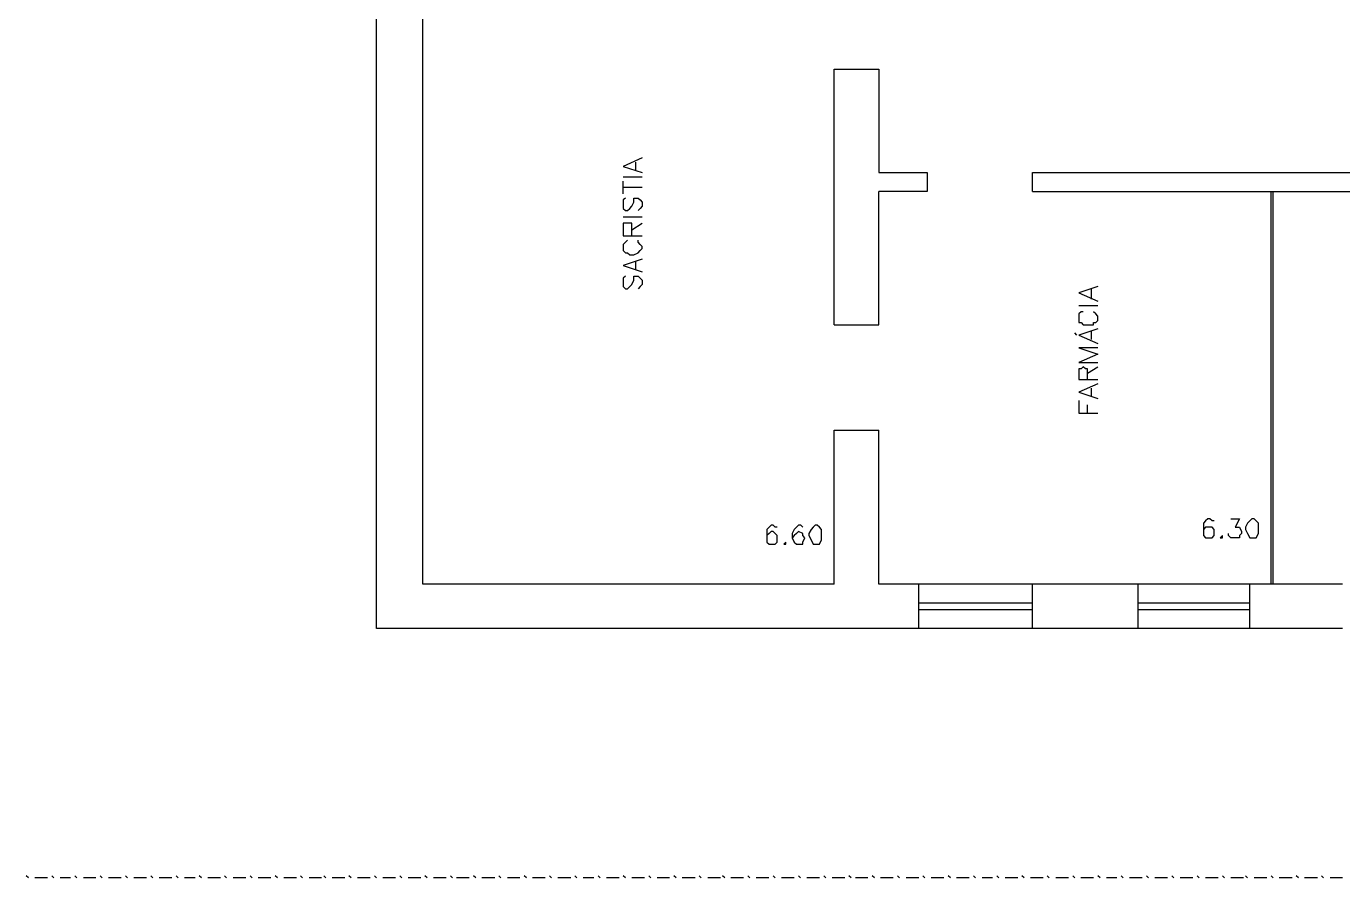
# Model space of a CAD drawing. Header units: millimetres. Extents: x -369 to -70, y -1414 to -1185.
# Drawn here: x -192.39 to -171.27, y -1359.93 to -1346.28 of the extents above; entities that cross this region are included whole.
import ezdxf

# ---------------------------------------------------------------- set-up
doc = ezdxf.new("R2010")
doc.units = ezdxf.units.MM
doc.header["$MEASUREMENT"] = 0
for name, color, linetype in [('10', 10, 'Continuous'), ('12', 12, 'Continuous'), ('50', 50, 'Continuous'), ('8', 8, 'Continuous')]:
    doc.layers.add(name, color=color, linetype=linetype)

msp = doc.modelspace()

# ---------------------------------------------------------------- linework, layer by layer
at = {"layer": '10'}
for points in [[(-186.023, -1355.225), (-186.023, -1343.552)], [(-186.766, -1355.936), (-186.766, -1345.921)], [(-179.425, -1351.065), (-179.425, -1346.968)], [(-179.425, -1346.968), (-178.713, -1346.968), (-178.713, -1346.968), (-178.713, -1348.627), (-178.713, -1348.627), (-177.934, -1348.627), (-177.934, -1348.627), (-177.934, -1348.931), (-178.713, -1348.931)], [(-176.244, -1348.627), (-163.487, -1348.627)], [(-176.244, -1348.931), (-176.244, -1348.627)], [(-178.713, -1351.065), (-178.713, -1348.931)], [(-176.244, -1348.931), (-163.487, -1348.931)], [(-179.425, -1351.065), (-178.713, -1351.065)], [(-179.425, -1355.225), (-179.425, -1352.755)], [(-179.425, -1352.755), (-178.713, -1352.755)], [(-178.713, -1355.225), (-178.713, -1352.755)], [(-179.425, -1355.225), (-186.023, -1355.225)], [(-178.07, -1355.936), (-178.07, -1355.225), (-178.07, -1355.225), (-178.713, -1355.225)], [(-174.553, -1355.225), (-176.244, -1355.225)], [(-176.244, -1355.936), (-176.244, -1355.225)], [(-174.553, -1355.936), (-174.553, -1355.225)], [(-171.272, -1355.225), (-172.759, -1355.225)], [(-172.759, -1355.936), (-172.759, -1355.225)], [(-178.07, -1355.936), (-186.766, -1355.936)], [(-174.553, -1355.936), (-176.244, -1355.936)], [(-171.272, -1355.936), (-172.759, -1355.936)]]:
    msp.add_lwpolyline(points, dxfattribs=at)
at = {"layer": '12'}
for points in [[(-172.419, -1355.225), (-172.419, -1348.931)], [(-172.387, -1355.225), (-172.387, -1348.931)], [(-192.349, -1359.929), (-192.385, -1359.897)], [(-192.045, -1359.929), (-192.249, -1359.929)], [(-191.945, -1359.929), (-191.977, -1359.897)], [(-191.674, -1359.929), (-191.841, -1359.929)], [(-191.574, -1359.929), (-191.606, -1359.897)], [(-191.27, -1359.929), (-191.47, -1359.929)], [(-191.166, -1359.929), (-191.202, -1359.897)], [(-190.862, -1359.929), (-191.066, -1359.929)], [(-190.762, -1359.929), (-190.794, -1359.897)], [(-190.455, -1359.929), (-190.659, -1359.929)], [(-190.355, -1359.929), (-190.387, -1359.897)], [(-190.051, -1359.929), (-190.255, -1359.929)], [(-189.947, -1359.929), (-189.983, -1359.897)], [(-189.679, -1359.929), (-189.847, -1359.929)], [(-189.576, -1359.929), (-189.612, -1359.897)], [(-189.272, -1359.929), (-189.476, -1359.929)], [(-189.172, -1359.929), (-189.204, -1359.897)], [(-188.864, -1359.929), (-189.068, -1359.929)], [(-188.764, -1359.929), (-188.796, -1359.897)], [(-188.461, -1359.929), (-188.664, -1359.929)], [(-188.357, -1359.929), (-188.393, -1359.897)], [(-188.053, -1359.929), (-188.257, -1359.929)], [(-187.953, -1359.929), (-187.985, -1359.897)], [(-187.649, -1359.929), (-187.849, -1359.929)], [(-187.581, -1359.929), (-187.613, -1359.897)], [(-187.274, -1359.929), (-187.477, -1359.929)], [(-187.174, -1359.929), (-187.21, -1359.897)], [(-186.87, -1359.929), (-187.074, -1359.929)], [(-186.766, -1359.929), (-186.802, -1359.897)], [(-186.462, -1359.929), (-186.666, -1359.929)], [(-186.362, -1359.929), (-186.394, -1359.897)], [(-186.059, -1359.929), (-186.259, -1359.929)], [(-185.955, -1359.929), (-185.991, -1359.897)], [(-185.651, -1359.929), (-185.855, -1359.929)], [(-185.551, -1359.929), (-185.583, -1359.897)], [(-185.279, -1359.929), (-185.483, -1359.929)], [(-185.176, -1359.929), (-185.212, -1359.897)], [(-184.872, -1359.929), (-185.076, -1359.929)], [(-184.772, -1359.929), (-184.804, -1359.897)], [(-184.468, -1359.929), (-184.668, -1359.929)], [(-184.364, -1359.929), (-184.4, -1359.897)], [(-184.061, -1359.929), (-184.264, -1359.929)], [(-183.961, -1359.929), (-183.993, -1359.897)], [(-183.653, -1359.929), (-183.857, -1359.929)], [(-183.553, -1359.929), (-183.589, -1359.897)], [(-183.281, -1359.929), (-183.453, -1359.929)], [(-183.181, -1359.929), (-183.213, -1359.897)], [(-182.878, -1359.929), (-183.081, -1359.929)], [(-182.774, -1359.929), (-182.81, -1359.897)], [(-182.47, -1359.929), (-182.674, -1359.929)], [(-182.37, -1359.929), (-182.402, -1359.897)], [(-182.066, -1359.929), (-182.266, -1359.929)], [(-181.962, -1359.929), (-181.998, -1359.897)], [(-181.659, -1359.929), (-181.863, -1359.929)], [(-181.559, -1359.929), (-181.591, -1359.897)], [(-181.251, -1359.929), (-181.455, -1359.929)], [(-181.183, -1359.929), (-181.219, -1359.897)], [(-180.879, -1359.929), (-181.083, -1359.929)], [(-180.78, -1359.929), (-180.812, -1359.897)], [(-180.476, -1359.929), (-180.676, -1359.929)], [(-180.372, -1359.929), (-180.408, -1359.897)], [(-180.068, -1359.929), (-180.272, -1359.929)], [(-179.968, -1359.929), (-180, -1359.897)], [(-179.661, -1359.929), (-179.864, -1359.929)], [(-179.561, -1359.929), (-179.593, -1359.897)], [(-179.257, -1359.929), (-179.461, -1359.929)], [(-179.153, -1359.929), (-179.189, -1359.897)], [(-178.885, -1359.929), (-179.085, -1359.929)], [(-178.781, -1359.929), (-178.817, -1359.897)], [(-178.478, -1359.929), (-178.681, -1359.929)], [(-178.378, -1359.929), (-178.41, -1359.897)], [(-178.07, -1359.929), (-178.274, -1359.929)], [(-177.97, -1359.929), (-178.006, -1359.897)], [(-177.666, -1359.929), (-177.87, -1359.929)], [(-177.562, -1359.929), (-177.598, -1359.897)], [(-177.259, -1359.929), (-177.463, -1359.929)], [(-177.159, -1359.929), (-177.191, -1359.897)], [(-176.887, -1359.929), (-177.055, -1359.929)], [(-176.787, -1359.929), (-176.819, -1359.897)], [(-176.483, -1359.929), (-176.683, -1359.929)], [(-176.38, -1359.929), (-176.416, -1359.897)], [(-176.076, -1359.929), (-176.28, -1359.929)], [(-175.976, -1359.929), (-176.008, -1359.897)], [(-175.668, -1359.929), (-175.872, -1359.929)], [(-175.568, -1359.929), (-175.6, -1359.897)], [(-175.265, -1359.929), (-175.468, -1359.929)], [(-175.161, -1359.929), (-175.197, -1359.897)], [(-174.893, -1359.929), (-175.061, -1359.929)], [(-174.789, -1359.929), (-174.825, -1359.897)], [(-174.485, -1359.929), (-174.689, -1359.929)], [(-174.385, -1359.929), (-174.417, -1359.897)], [(-174.078, -1359.929), (-174.281, -1359.929)], [(-173.978, -1359.929), (-174.01, -1359.897)], [(-173.674, -1359.929), (-173.878, -1359.929)], [(-173.57, -1359.929), (-173.606, -1359.897)], [(-173.266, -1359.929), (-173.47, -1359.929)], [(-173.166, -1359.929), (-173.198, -1359.897)], [(-172.863, -1359.929), (-173.063, -1359.929)], [(-172.795, -1359.929), (-172.827, -1359.897)], [(-172.487, -1359.929), (-172.691, -1359.929)], [(-172.387, -1359.929), (-172.419, -1359.897)], [(-172.083, -1359.929), (-172.287, -1359.929)], [(-171.98, -1359.929), (-172.016, -1359.897)], [(-171.676, -1359.929), (-171.88, -1359.929)], [(-171.576, -1359.929), (-171.608, -1359.897)], [(-171.272, -1359.929), (-171.472, -1359.929)]]:
    msp.add_lwpolyline(points, dxfattribs=at)
at = {"layer": '50'}
for points in [[(-182.506, -1348.391), (-182.81, -1348.527), (-182.81, -1348.527), (-182.506, -1348.627)], [(-182.606, -1348.595), (-182.606, -1348.459)], [(-182.81, -1348.695), (-182.506, -1348.695)], [(-182.81, -1348.967), (-182.81, -1348.763)], [(-182.81, -1348.863), (-182.506, -1348.863)], [(-182.774, -1349.035), (-182.81, -1349.066), (-182.81, -1349.102), (-182.81, -1349.166), (-182.81, -1349.202), (-182.774, -1349.234), (-182.742, -1349.234), (-182.706, -1349.202), (-182.674, -1349.166), (-182.638, -1349.102), (-182.638, -1349.066), (-182.638, -1349.035), (-182.606, -1349.035), (-182.57, -1349.035), (-182.538, -1349.066), (-182.506, -1349.102), (-182.506, -1349.166), (-182.538, -1349.202), (-182.57, -1349.234)], [(-182.81, -1349.338), (-182.506, -1349.338)], [(-182.674, -1349.642), (-182.674, -1349.506), (-182.674, -1349.438), (-182.706, -1349.438), (-182.742, -1349.438), (-182.774, -1349.438), (-182.81, -1349.438), (-182.81, -1349.506), (-182.81, -1349.642), (-182.81, -1349.642), (-182.506, -1349.642)], [(-182.674, -1349.542), (-182.506, -1349.438)], [(-182.742, -1349.71), (-182.774, -1349.742), (-182.81, -1349.778), (-182.81, -1349.81), (-182.81, -1349.846), (-182.81, -1349.878), (-182.774, -1349.914), (-182.742, -1349.914), (-182.706, -1349.946), (-182.638, -1349.946), (-182.57, -1349.914), (-182.538, -1349.878), (-182.506, -1349.846), (-182.506, -1349.81), (-182.538, -1349.778), (-182.57, -1349.742), (-182.57, -1349.71)], [(-182.506, -1350.014), (-182.81, -1350.118), (-182.81, -1350.118), (-182.506, -1350.217)], [(-182.606, -1350.181), (-182.606, -1350.05)], [(-182.774, -1350.285), (-182.81, -1350.317), (-182.81, -1350.353), (-182.81, -1350.421), (-182.81, -1350.453), (-182.774, -1350.489), (-182.742, -1350.489), (-182.706, -1350.453), (-182.674, -1350.421), (-182.638, -1350.353), (-182.638, -1350.317), (-182.638, -1350.285), (-182.606, -1350.285), (-182.57, -1350.285), (-182.538, -1350.317), (-182.506, -1350.353), (-182.506, -1350.421), (-182.538, -1350.453), (-182.57, -1350.489)], [(-175.197, -1350.453), (-175.5, -1350.557), (-175.5, -1350.557), (-175.197, -1350.689)], [(-175.297, -1350.657), (-175.297, -1350.489)], [(-175.5, -1350.757), (-175.197, -1350.757)], [(-175.432, -1350.861), (-175.464, -1350.861), (-175.5, -1350.893), (-175.5, -1350.929), (-175.5, -1350.997), (-175.5, -1351.029), (-175.464, -1351.029), (-175.432, -1351.065), (-175.396, -1351.065), (-175.333, -1351.065), (-175.265, -1351.065), (-175.265, -1351.029), (-175.229, -1351.029), (-175.197, -1350.997), (-175.197, -1350.929), (-175.229, -1350.893), (-175.265, -1350.861)], [(-175.197, -1351.133), (-175.5, -1351.233), (-175.5, -1351.233), (-175.197, -1351.368)], [(-175.532, -1351.233), (-175.568, -1351.197)], [(-175.297, -1351.3), (-175.297, -1351.165)], [(-175.197, -1351.436), (-175.5, -1351.436), (-175.5, -1351.436), (-175.197, -1351.536), (-175.197, -1351.536), (-175.5, -1351.672), (-175.5, -1351.672), (-175.197, -1351.672)], [(-175.364, -1351.944), (-175.364, -1351.84), (-175.364, -1351.772), (-175.396, -1351.772), (-175.432, -1351.74), (-175.464, -1351.772), (-175.5, -1351.772), (-175.5, -1351.84), (-175.5, -1351.944), (-175.5, -1351.944), (-175.197, -1351.944)], [(-175.364, -1351.84), (-175.197, -1351.74)], [(-175.197, -1352.012), (-175.5, -1352.148), (-175.5, -1352.148), (-175.197, -1352.248)], [(-175.297, -1352.212), (-175.297, -1352.08)], [(-175.5, -1352.28), (-175.5, -1352.483), (-175.5, -1352.483), (-175.197, -1352.483)], [(-175.364, -1352.483), (-175.364, -1352.348)], [(-180.34, -1354.31), (-180.372, -1354.31), (-180.404, -1354.278), (-180.44, -1354.278), (-180.472, -1354.31), (-180.508, -1354.346), (-180.508, -1354.414), (-180.508, -1354.482), (-180.508, -1354.55), (-180.472, -1354.581), (-180.44, -1354.581), (-180.404, -1354.581), (-180.372, -1354.581), (-180.34, -1354.55), (-180.34, -1354.482), (-180.34, -1354.446), (-180.372, -1354.414), (-180.404, -1354.378), (-180.44, -1354.378), (-180.472, -1354.414), (-180.508, -1354.446), (-180.508, -1354.482)], [(-179.932, -1354.31), (-179.932, -1354.31), (-179.964, -1354.278), (-180, -1354.278), (-180.032, -1354.31), (-180.068, -1354.346), (-180.1, -1354.414), (-180.1, -1354.482), (-180.068, -1354.55), (-180.032, -1354.581), (-180, -1354.581), (-179.932, -1354.581), (-179.932, -1354.55), (-179.896, -1354.482), (-179.932, -1354.446), (-179.932, -1354.414), (-180, -1354.378), (-180.032, -1354.414), (-180.068, -1354.446), (-180.1, -1354.482)], [(-179.729, -1354.278), (-179.764, -1354.31), (-179.796, -1354.346), (-179.832, -1354.414), (-179.832, -1354.446), (-179.796, -1354.514), (-179.764, -1354.581), (-179.729, -1354.581), (-179.697, -1354.581), (-179.661, -1354.581), (-179.629, -1354.514), (-179.629, -1354.446), (-179.629, -1354.414), (-179.629, -1354.346), (-179.661, -1354.31), (-179.697, -1354.278), (-179.729, -1354.278)], [(-173.334, -1354.21), (-173.366, -1354.21), (-173.402, -1354.178), (-173.434, -1354.178), (-173.47, -1354.21), (-173.502, -1354.246), (-173.502, -1354.31), (-173.502, -1354.378), (-173.502, -1354.446), (-173.47, -1354.482), (-173.434, -1354.482), (-173.402, -1354.482), (-173.366, -1354.482), (-173.334, -1354.446), (-173.334, -1354.414), (-173.334, -1354.378), (-173.334, -1354.346), (-173.366, -1354.31), (-173.402, -1354.31), (-173.434, -1354.31), (-173.47, -1354.31), (-173.502, -1354.346), (-173.502, -1354.378)], [(-173.063, -1354.178), (-172.927, -1354.178), (-172.995, -1354.31), (-172.963, -1354.31), (-172.927, -1354.31), (-172.895, -1354.378), (-172.895, -1354.414), (-172.927, -1354.446), (-172.927, -1354.482), (-172.995, -1354.482), (-173.031, -1354.482), (-173.063, -1354.482), (-173.099, -1354.446), (-173.099, -1354.414)], [(-172.727, -1354.178), (-172.759, -1354.21), (-172.795, -1354.246), (-172.827, -1354.31), (-172.827, -1354.346), (-172.795, -1354.414), (-172.759, -1354.482), (-172.727, -1354.482), (-172.691, -1354.482), (-172.659, -1354.482), (-172.623, -1354.414), (-172.623, -1354.346), (-172.623, -1354.31), (-172.623, -1354.246), (-172.659, -1354.21), (-172.691, -1354.178), (-172.727, -1354.178)], [(-173.198, -1354.446), (-173.234, -1354.482), (-173.198, -1354.482), (-173.198, -1354.446)], [(-180.204, -1354.55), (-180.236, -1354.581), (-180.204, -1354.581), (-180.204, -1354.55)]]:
    msp.add_lwpolyline(points, dxfattribs=at)
at = {"layer": '8'}
for points in [[(-176.244, -1355.225), (-178.07, -1355.225)], [(-172.759, -1355.225), (-174.553, -1355.225)], [(-176.244, -1355.529), (-178.07, -1355.529)], [(-172.759, -1355.529), (-174.553, -1355.529)], [(-176.244, -1355.633), (-178.07, -1355.633)], [(-172.759, -1355.633), (-174.553, -1355.633)], [(-176.244, -1355.936), (-178.07, -1355.936)], [(-172.759, -1355.936), (-174.553, -1355.936)]]:
    msp.add_lwpolyline(points, dxfattribs=at)

doc.saveas('drawing.dxf')
